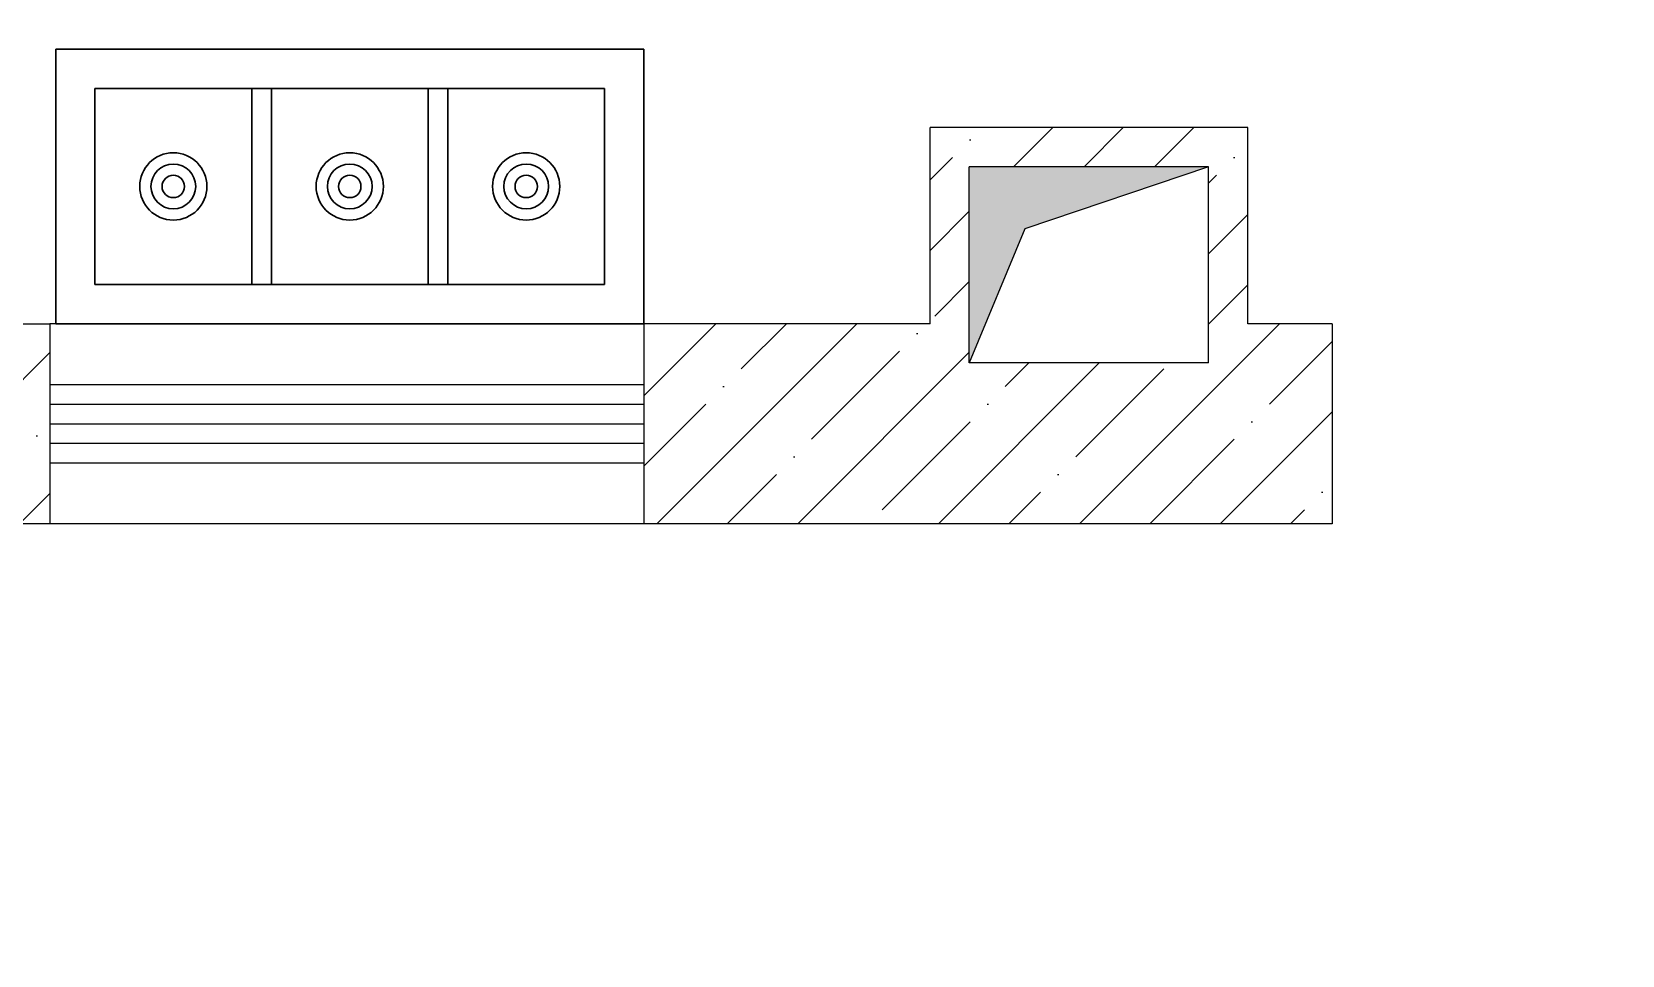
# Model space of a CAD drawing. Header units: millimetres. Extents: x -64157 to 9394, y -60673 to 2699.
# Drawn here: x -5221 to -1166, y -51973 to -49618 of the extents above; entities that cross this region are included whole.
import ezdxf

# ---------------------------------------------------------------- set-up
doc = ezdxf.new("R2010")
doc.units = ezdxf.units.MM
doc.layers.add('Новое оБорудование', color=1, linetype='Continuous', lineweight=30)

# ---------------------------------------------------------------- blocks, each defined once
blk = doc.blocks.new('мармит для первых блд 000')
for p, q in [((-13408.9, -690104.1), (-13408.9, -691604.1)), ((-13408.9, -690104.1), (-12708.9, -690104.1)), ((-12708.9, -690104.1), (-12708.9, -691604.1)), ((-13308.9, -690204.1), (-12808.9, -690204.1)), ((-13308.9, -690204.1), (-13308.9, -691504.1)), ((-12808.9, -690204.1), (-12808.9, -691504.1)), ((-13308.9, -690604.1), (-12808.9, -690604.1)), ((-13308.9, -690654.1), (-12808.9, -690654.1)), ((-13308.9, -691054.1), (-12808.9, -691054.1)), ((-13308.9, -691104.1), (-12808.9, -691104.1)), ((-13308.9, -691504.1), (-12808.9, -691504.1)), ((-13408.9, -691604.1), (-12708.9, -691604.1))]:
    blk.add_line(p, q)
at = {"color": 0}
for centre, radius in [((-13058.9, -690404.1), 85.7), ((-13058.9, -690404.1), 57.1), ((-13058.9, -690404.1), 28.6), ((-13058.9, -690854.1), 85.7), ((-13058.9, -690854.1), 57.1), ((-13058.9, -690854.1), 28.6), ((-13058.9, -691304.1), 85.7), ((-13058.9, -691304.1), 57.1), ((-13058.9, -691304.1), 28.6)]:
    blk.add_circle(centre, radius, dxfattribs=at)

msp = doc.modelspace()

# ---------------------------------------------------------------- hatches: boundary and pattern name
h = msp.add_hatch()
h.set_pattern_fill('ANSI35', color=256, scale=40)
h.paths.add_polyline_path([(-11615.6, -50872.5), (-8665.6, -50872.5), (-8665.6, -51172.5), (-8545.6, -51172.5), (-8545.6, -50872.5), (-5175.6, -50872.5), (-5175.6, -50362.5), (-5685.6, -50362.5), (-5805.6, -50362.5), (-11615.6, -50362.5), (-11615.6, -49092.5), (-12025.6, -49094.5), (-12025.6, -60572.5), (-11055.6, -60572.5), (-11055.6, -60162.5), (-11615.6, -60162.5), (-11615.6, -54122.5), (-11615.6, -53722.5), (-10815.6, -53722.5), (-10815.6, -53842.5), (-9345.6, -53842.5), (-9345.6, -53722.5), (-8545.6, -53722.5), (-8545.6, -51972.5), (-8665.6, -51972.5), (-8665.6, -53602.5), (-11615.6, -53602.5)])
h.paths.add_polyline_path([(-475.6, -50362.5), (-1055.6, -50362.5), (-1055.6, -50872.5), (144.4, -50872.5), (144.4, -50362.5), (-355.6, -50362.5)])
h.paths.add_polyline_path([(-355.6, -44337.5), (44.4, -44337.5), (44.4, -43927.5), (-715.6, -43927.5), (-715.6, -44337.5), (-475.6, -44337.5)])
h.paths.add_polyline_path([(-5805.6, -44562.5), (-5985.6, -44562.5), (-5985.6, -44337.5), (-5365.6, -44337.5), (-5365.6, -43927.5), (-6580.6, -43927.5), (-6580.6, -44332.5), (-6480.6, -44332.5), (-6480.6, -44562.5)])
h = msp.add_hatch()
h.set_pattern_fill('ANSI35', color=256, scale=40)
h.set_pattern_definition([(45, (0, -46526.56), (-179.605, 179.605), []), (45, (179.6, -46526.56), (-179.605, 179.605), [317.5, -63.5, 0, -63.5])])
h.paths.add_polyline_path([(-1905.6, -50362.5), (-2120.6, -50362.5), (-2120.6, -49862.5), (-2930.6, -49862.5), (-2930.6, -50362.5), (-3660.6, -50362.5), (-3660.6, -50872.5), (-1905.6, -50872.5)])
h.paths.add_polyline_path([(-2830.6, -50462.5), (-2830.6, -49962.5), (-2220.6, -49962.5), (-2220.6, -50462.5)], flags=16)
h = msp.add_hatch(color=256)
h.dxf.hatch_style = 1
h.paths.add_polyline_path([(-2220.6, -49962.5), (-2830.6, -49962.5), (-2830.6, -50462.5), (-2688.7, -50120.3)])

# ---------------------------------------------------------------- linework, layer by layer
for p, q in [((-2120.6, -49862.5), (-2930.6, -49862.5)), ((-2930.6, -50362.5), (-2930.6, -49862.5)), ((-2120.6, -50362.5), (-2120.6, -49862.5)), ((-2830.6, -50462.5), (-2830.6, -49962.5)), ((-2220.6, -49962.5), (-2830.6, -49962.5)), ((-2220.6, -50462.5), (-2220.6, -49962.5)), ((-5685.6, -50362.5), (-5175.6, -50362.5)), ((-3660.6, -50362.5), (-5175.6, -50362.5)), ((-5175.6, -50362.5), (-5175.6, -50872.5)), ((-2930.6, -50362.5), (-3660.6, -50362.5)), ((-3660.6, -50362.5), (-3660.6, -50872.5)), ((-1905.6, -50362.5), (-2120.6, -50362.5)), ((-2220.6, -50462.5), (-2830.6, -50462.5)), ((-5175.6, -50517.5), (-3660.6, -50517.5)), ((-5175.6, -50567.5), (-3660.6, -50567.5)), ((-5175.6, -50617.5), (-3660.6, -50617.5)), ((-5175.6, -50667.5), (-3660.6, -50667.5)), ((-5175.6, -50717.5), (-3660.6, -50717.5)), ((-1905.6, -50872.5), (-8545.6, -50872.5))]:
    msp.add_line(p, q)
for points in [[(-2220.6, -49962.5), (-2688.7, -50120.3), (-2830.6, -50462.5)], [(-1905.6, -50362.5), (-1905.6, -50872.5)]]:
    msp.add_lwpolyline(points)

# ---------------------------------------------------------------- block references
at = {"layer": 'Новое оБорудование', "xscale": -1, "rotation": 90}
msp.add_blockref('мармит для первых блд 000', (-695264.7, -63071.4), dxfattribs=at)

doc.saveas('drawing.dxf')
